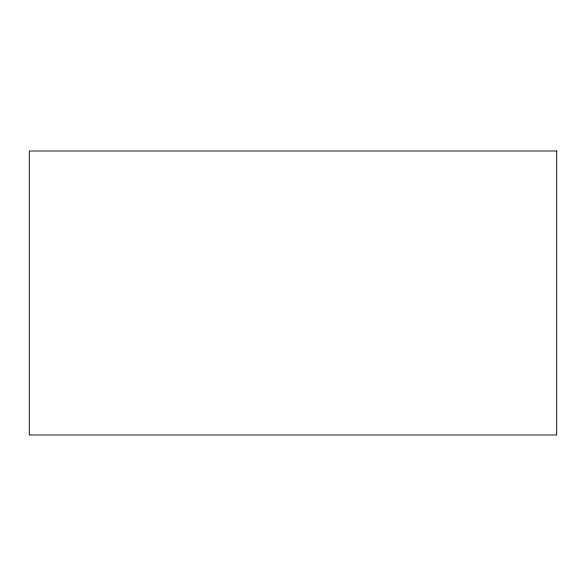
<?xml version="1.0" encoding="UTF-8"?>
<svg xmlns="http://www.w3.org/2000/svg" width="586" height="586" viewBox="0 0 586 586"><rect width="100%" height="100%" fill="white"/><g stroke="black" fill="none" stroke-linecap="round" stroke-linejoin="round"><path stroke-width="0.88" d="M556.7 151.005L29.3 151.005L29.3 434.995L556.7 434.995L556.7 151.005"/></g></svg>
